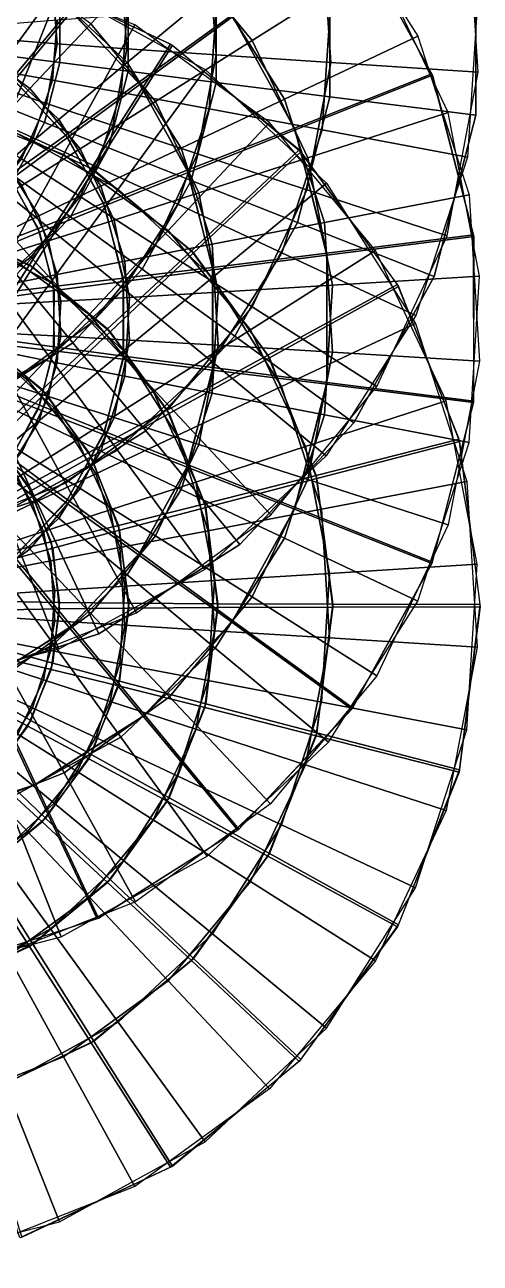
# Model space of a CAD drawing. Header units: metres. Extents: x -115920 to 115770, y -165555 to 165691.
# Drawn here: x 36460 to 115770, y -164577 to 51218 of the extents above; entities that cross this region are included whole.
import ezdxf

# ---------------------------------------------------------------- set-up
doc = ezdxf.new("R2010")
doc.units = ezdxf.units.M

msp = doc.modelspace()

# ---------------------------------------------------------------- linework, layer by layer
for points in [[(76083.7, 48477.6, 57769.8), (97771.2, 62197.9, 60160.1), (79231.6, 84558.6, 59383.4), (61637.5, 65875.8, 56993.2)], [(104904, 49223.7, 2733.36), (81698.6, 38264, 5123.62), (69616.1, 57379.5, 4346.98), (89366.7, 73765.7, 1956.71)], [(69616.1, 57379.5, 4346.98), (54286, 44636.8, 6737.24), (41479.8, 56734.8, 5960.6), (53159.2, 72889.6, 3570.33)], [(89743.8, 44618.5, -23127.9), (115421, 42944.2, -21650.7), (113550, 71870, -23683.9), (88262.6, 67106, -25161.2)], [(56267.2, 41140.1, -42772.2), (72526, 52895, -41995.6), (57093, 69269.7, -44385.8), (44268.4, 53840.7, -45162.5)], [(72717.9, 52630.8, -35955.7), (56514, 40800.3, -35179.1), (44591.9, 53573, -37569.4), (57344.6, 69061.5, -38346)], [(69764.7, 45951.2, -24605.2), (89743.8, 44618.5, -23127.9), (88262.6, 67106, -25161.2), (68579.8, 63428.1, -26638.5)], [(83401.9, 33196.8, -39605.3), (107369, 42647, -38828.7), (93390, 68008.8, -41218.9), (72526, 52895, -41995.6)], [(107463, 42410.9, -34342.1), (83522.1, 32893.1, -33565.5), (72717.9, 52630.8, -35955.7), (93539.3, 67803.3, -36732.4)], [(41479.8, 56734.8, 5960.6), (32434.2, 44182.6, 8350.86), (20427.4, 50860.5, 7574.22), (26067.2, 65268, 5183.95)], [(59227.4, 37835.5, 55379.5), (76083.7, 48477.6, 57769.8), (61637.5, 65875.8, 56993.2), (47957.3, 51376.1, 54602.9)], [(42513.7, 57377.5, -29230.1), (33025.4, 33412.7, -29230.1), (11244, 39005.2, -31743.4), (14474.4, 64576.7, -31743.4)], [(34254.8, 41830.4, -45939.1), (44268.4, 53840.7, -45162.5), (29488, 63158.2, -47552.8), (22775.8, 49035, -48329.4)], [(44591.9, 53573, -37569.4), (34670.8, 41486.3, -36792.7), (23264.3, 48805.2, -39183), (29867.9, 62979.5, -39959.6)], [(54215.6, 47026.7, -26082.5), (69764.7, 45951.2, -24605.2), (68579.8, 63428.1, -26638.5), (53251.8, 60603, -28115.7)], [(115005, 35471.4, 1584.07), (89556.4, 38686.4, 4097.35), (89556.4, 61313.6, 4097.35), (115005, 64528.6, 1584.07)], [(89556.4, 38686.4, 61902.7), (115005, 35471.4, 64415.9), (115005, 64528.6, 64415.9), (89556.4, 61313.6, 61902.7)], [(43219.4, 28615.8, -59389.4), (55636.5, 51202.4, -59389.4), (28720.5, 61859.1, -61902.7), (22310.6, 36894.1, -61902.7)], [(37322.4, 40138.7, 52212.6), (47957.3, 51376.1, 54602.9), (33674, 61688.5, 53826.2), (26167.8, 48159.3, 51436)], [(42109.1, 47913.4, -27559.7), (54215.6, 47026.7, -26082.5), (53251.8, 60603, -28115.7), (41305.1, 58451.1, -29593)], [(89556.4, 38686.4, 4097.35), (69794.1, 41183, 6610.62), (69794.1, 58817, 6610.62), (89556.4, 61313.6, 4097.35)], [(69794.1, 41183, 59389.4), (89556.4, 38686.4, 61902.7), (89556.4, 61313.6, 61902.7), (69794.1, 58817, 59389.4)], [(85749.3, 28033.3, 58546.4), (110168, 35929.1, 60936.7), (97771.2, 62197.9, 60160.1), (76083.7, 48477.6, 57769.8)], [(48042.2, 26195.5, 46780.5), (61859.3, 47858.1, 48813.8), (35579.5, 60167.5, 47336.5), (27583.8, 35749.3, 45303.2)], [(62206.3, 47637.9, 5368.08), (48488.4, 25912.3, 7401.36), (28086.4, 35586, 5924.1), (35970.4, 60040.5, 3890.82)], [(32676.5, 48667.6, -29037), (42109.1, 47913.4, -27559.7), (41305.1, 58451.1, -29593), (31981.3, 56835.8, -31070.3)], [(69794.1, 41183, 6610.62), (54463.6, 43119.6, 9123.9), (54463.6, 56880.4, 9123.9), (69794.1, 58817, 6610.62)], [(54463.6, 43119.6, 56876.1), (69794.1, 41183, 59389.4), (69794.1, 58817, 59389.4), (54463.6, 56880.4, 56876.1)], [(54286, 44636.8, 6737.24), (42402.9, 34728.4, 9127.51), (32434.2, 44182.6, 8350.86), (41479.8, 56734.8, 5960.6)], [(67881.8, 43431.3, -26716.8), (52731.7, 22579, -26716.8), (33025.4, 33412.7, -29230.1), (42513.7, 57377.5, -29230.1)], [(54463.6, 43119.6, 9123.9), (42591.5, 44619.4, 11637.2), (42591.5, 55380.6, 11637.2), (54463.6, 56880.4, 9123.9)], [(42591.5, 44619.4, 54362.8), (54463.6, 43119.6, 56876.1), (54463.6, 56880.4, 56876.1), (42591.5, 55380.6, 54362.8)], [(81698.6, 38264, 5123.62), (63681.2, 29734.1, 7513.89), (54286, 44636.8, 6737.24), (69616.1, 57379.5, 4346.98)], [(113550, 28130, -42316.1), (88262.6, 32894, -40838.8), (89743.8, 55381.5, -42872.1), (115421, 57055.8, -44349.3)], [(42591.5, 44619.4, 11637.2), (33423.8, 45777.6, 14150.4), (33423.8, 54222.4, 14150.4), (42591.5, 55380.6, 11637.2)], [(33423.8, 45777.6, 51849.6), (42591.5, 44619.4, 54362.8), (42591.5, 55380.6, 54362.8), (33423.8, 54222.4, 51849.6)], [(68579.8, 36571.9, -39361.5), (53251.8, 39397, -37884.3), (54215.6, 52973.3, -39917.5), (69764.7, 54048.8, -41394.8)], [(88262.6, 32894, -40838.8), (68579.8, 36571.9, -39361.5), (69764.7, 54048.8, -41394.8), (89743.8, 55381.5, -42872.1)], [(41305.1, 41548.9, -36407), (31981.3, 43164.2, -34929.7), (32676.5, 51332.4, -36963), (42109.1, 52086.6, -38440.3)], [(43581.4, 31997.4, -43548.9), (56267.2, 41140.1, -42772.2), (44268.4, 53840.7, -45162.5), (34254.8, 41830.4, -45939.1)], [(56514, 40800.3, -35179.1), (43898.7, 31560.6, -34402.5), (34670.8, 41486.3, -36792.7), (44591.9, 53573, -37569.4)], [(53251.8, 39397, -37884.3), (41305.1, 41548.9, -36407), (42109.1, 52086.6, -38440.3), (54215.6, 52973.3, -39917.5)], [(64730.6, 25854.5, -40382), (83401.9, 33196.8, -39605.3), (72526, 52895, -41995.6), (56267.2, 41140.1, -42772.2)], [(83522.1, 32893.1, -33565.5), (64885.2, 25464.1, -32788.8), (56514, 40800.3, -35179.1), (72717.9, 52630.8, -35955.7)], [(46131.9, 29595.9, 52989.3), (59227.4, 37835.5, 55379.5), (47957.3, 51376.1, 54602.9), (37322.4, 40138.7, 52212.6)], [(61412.5, 15397.7, -56876.1), (79056.6, 34186.7, -56876.1), (55636.5, 51202.4, -59389.4), (43219.4, 28615.8, -59389.4)], [(29057.4, 31450, 49822.4), (37322.4, 40138.7, 52212.6), (26167.8, 48159.3, 51436), (20323.2, 37688.2, 49045.7)], [(31318.6, 40583.2, -27003.7), (40267.3, 37506.8, -25526.4), (42109.1, 47913.4, -27559.7), (32676.5, 48667.6, -29037)], [(40267.3, 37506.8, -25526.4), (51772.9, 33637.2, -24049.2), (54215.6, 47026.7, -26082.5), (42109.1, 47913.4, -27559.7)], [(65481.9, 11854, 48257.8), (84252.2, 29400, 50291.1), (61859.3, 47858.1, 48813.8), (48042.2, 26195.5, 46780.5)], [(84533.5, 29100.4, 6845.35), (65843.6, 11468.8, 8878.63), (48488.4, 25912.3, 7401.36), (62206.3, 47637.9, 5368.08)], [(66775.9, 21917.6, 56156.2), (85749.3, 28033.3, 58546.4), (76083.7, 48477.6, 57769.8), (59227.4, 37835.5, 55379.5)], [(113850, 21588.7, 3510), (88647.8, 16744.2, 5900.27), (81698.6, 38264, 5123.62), (104904, 49223.7, 2733.36)], [(39915.3, 34196.4, 11637.2), (31323.7, 37598.1, 14150.4), (33423.8, 45777.6, 14150.4), (42591.5, 44619.4, 11637.2)], [(31323.7, 37598.1, 51849.6), (39915.3, 34196.4, 54362.8), (42591.5, 44619.4, 54362.8), (33423.8, 45777.6, 51849.6)], [(51772.9, 33637.2, -24049.2), (66566, 28728.6, -22571.9), (69764.7, 45951.2, -24605.2), (54215.6, 47026.7, -26082.5)], [(66566, 28728.6, -22571.9), (85586, 22469.2, -21094.7), (89743.8, 44618.5, -23127.9), (69764.7, 45951.2, -24605.2)], [(42402.9, 34728.4, 9127.51), (33212.5, 27025.3, 11517.8), (25448.1, 34435.9, 10741.1), (32434.2, 44182.6, 8350.86)], [(37905.7, 31542.3, -34373.7), (29276.5, 35425.5, -32896.4), (31981.3, 43164.2, -34929.7), (41305.1, 41548.9, -36407)], [(51041.5, 29791.3, 9123.9), (39915.3, 34196.4, 11637.2), (42591.5, 44619.4, 11637.2), (54463.6, 43119.6, 9123.9)], [(39915.3, 34196.4, 54362.8), (51041.5, 29791.3, 56876.1), (54463.6, 43119.6, 56876.1), (42591.5, 44619.4, 54362.8)], [(63681.2, 29734.1, 7513.89), (49707.4, 23092.2, 9904.15), (42402.9, 34728.4, 9127.51), (54286, 44636.8, 6737.24)], [(88984.6, 23614.4, -24203.5), (69124.8, 7184.97, -24203.5), (52731.7, 22579, -26716.8), (67881.8, 43431.3, -26716.8)], [(85586, 22469.2, -21094.7), (110041, 14461.7, -19617.4), (115421, 42944.2, -21650.7), (89743.8, 44618.5, -23127.9)], [(33662.9, 24886.5, -44325.5), (43581.4, 31997.4, -43548.9), (34254.8, 41830.4, -45939.1), (26416.3, 32476.3, -46715.8)], [(43898.7, 31560.6, -34402.5), (34070.9, 24325, -33625.8), (26951.1, 32033.9, -36016.1), (34670.8, 41486.3, -36792.7)], [(48941.9, 26487, -35851), (37905.7, 31542.3, -34373.7), (41305.1, 41548.9, -36407), (53251.8, 39397, -37884.3)], [(50169.6, 20153.9, -41158.6), (64730.6, 25854.5, -40382), (56267.2, 41140.1, -42772.2), (43581.4, 31997.4, -43548.9)], [(65408.7, 24102.9, 6610.62), (51041.5, 29791.3, 9123.9), (54463.6, 43119.6, 9123.9), (69794.1, 41183, 6610.62)], [(51041.5, 29791.3, 56876.1), (65408.7, 24102.9, 59389.4), (69794.1, 41183, 59389.4), (54463.6, 43119.6, 56876.1)], [(83929.3, 16770.1, 4097.35), (65408.7, 24102.9, 6610.62), (69794.1, 41183, 6610.62), (89556.4, 38686.4, 4097.35)], [(65408.7, 24102.9, 59389.4), (83929.3, 16770.1, 61902.7), (89556.4, 38686.4, 61902.7), (69794.1, 41183, 59389.4)], [(89037.4, 11412.6, -37215.1), (114602, 14605.6, -36438.4), (107369, 42647, -38828.7), (83401.9, 33196.8, -39605.3)], [(114634, 14353.6, -31951.9), (89078.3, 11088.6, -31175.2), (83522.1, 32893.1, -33565.5), (107463, 42410.9, -34342.1)], [(27992.8, 33090.4, -24970.4), (35895.3, 27885.3, -23493.2), (40267.3, 37506.8, -25526.4), (31318.6, 40583.2, -27003.7)], [(35965.8, 23235.6, 50599), (46131.9, 29595.9, 52989.3), (37322.4, 40138.7, 52212.6), (29057.4, 31450, 49822.4)], [(64885.2, 25464.1, -32788.8), (50368.4, 19651.9, -32012.2), (43898.7, 31560.6, -34402.5), (56514, 40800.3, -35179.1)], [(63085.8, 19938.6, -37328.2), (48941.9, 26487, -35851), (53251.8, 39397, -37884.3), (68579.8, 36571.9, -39361.5)], [(33546.7, 11021.1, -59389.4), (43219.4, 28615.8, -59389.4), (22310.6, 36894.1, -61902.7), (17317.4, 17446.8, -61902.7)], [(34731.1, 24766.4, 11637.2), (27255.4, 30197.8, 14150.4), (31323.7, 37598.1, 14150.4), (39915.3, 34196.4, 11637.2)], [(27255.4, 30197.8, 51849.6), (34731.1, 24766.4, 54362.8), (39915.3, 34196.4, 54362.8), (31323.7, 37598.1, 51849.6)], [(35895.3, 27885.3, -23493.2), (46077.1, 21275.9, -22015.9), (51772.9, 33637.2, -24049.2), (40267.3, 37506.8, -25526.4)], [(52042.8, 17193.6, 53765.9), (66775.9, 21917.6, 56156.2), (59227.4, 37835.5, 55379.5), (46131.9, 29595.9, 52989.3)], [(88647.8, 16744.2, 5900.27), (69075.1, 12963, 8290.53), (63681.2, 29734.1, 7513.89), (81698.6, 38264, 5123.62)], [(107779, 7327.17, 1584.07), (83929.3, 16770.1, 4097.35), (89556.4, 38686.4, 4097.35), (115005, 35471.4, 1584.07)], [(83929.3, 16770.1, 61902.7), (107779, 7327.17, 64415.9), (115005, 35471.4, 64415.9), (89556.4, 38686.4, 61902.7)], [(37275.7, 9371.11, 44747.2), (48042.2, 26195.5, 46780.5), (27583.8, 35749.3, 45303.2), (21339.6, 16775.9, 43270)], [(48488.4, 25912.3, 7401.36), (37849.4, 9007.06, 9434.65), (21985.8, 16566, 7957.38), (28086.4, 35586, 5924.1)], [(32124.6, 22695.4, -32340.4), (24732.2, 28602.6, -30863.2), (29276.5, 35425.5, -32896.4), (37905.7, 31542.3, -34373.7)], [(49707.4, 23092.2, 9904.15), (38889.9, 17916.6, 12294.4), (33212.5, 27025.3, 11517.8), (42402.9, 34728.4, 9127.51)], [(81235.6, 11481.4, -38805.5), (63085.8, 19938.6, -37328.2), (68579.8, 36571.9, -39361.5), (88262.6, 32894, -40838.8)], [(90026.9, 5827.63, 59323.1), (115642, 7402.81, 61713.4), (110168, 35929.1, 60936.7), (85749.3, 28033.3, 58546.4)], [(52731.7, 22579, -26716.8), (40930.1, 6335.45, -26716.8), (25634.2, 14744.5, -29230.1), (33025.4, 33412.7, -29230.1)], [(44412.2, 17732.7, 9123.9), (34731.1, 24766.4, 11637.2), (39915.3, 34196.4, 11637.2), (51041.5, 29791.3, 9123.9)], [(34731.1, 24766.4, 54362.8), (44412.2, 17732.7, 56876.1), (51041.5, 29791.3, 56876.1), (39915.3, 34196.4, 54362.8)], [(46077.1, 21275.9, -22015.9), (59184.7, 12842.6, -20538.6), (66566, 28728.6, -22571.9), (51772.9, 33637.2, -24049.2)], [(75746.9, -1929.58, -54362.8), (97509.2, 11881.2, -54362.8), (79056.6, 34186.7, -56876.1), (61412.5, 15397.7, -56876.1)], [(69126.7, 8944.35, -37991.7), (89037.4, 11412.6, -37215.1), (83401.9, 33196.8, -39605.3), (64730.6, 25854.5, -40382)], [(89078.3, 11088.6, -31175.2), (69179.4, 8527.77, -30398.6), (64885.2, 25464.1, -32788.8), (83522.1, 32893.1, -33565.5)], [(104544, 578.353, -40282.8), (81235.6, 11481.4, -38805.5), (88262.6, 32894, -40838.8), (113550, 28130, -42316.1)], [(41556.9, 15054.3, -33817.7), (32124.6, 22695.4, -32340.4), (37905.7, 31542.3, -34373.7), (48941.9, 26487, -35851)], [(38794.4, 15733.1, -41935.2), (50169.6, 20153.9, -41158.6), (43581.4, 31997.4, -43548.9), (33662.9, 24886.5, -44325.5)], [(50368.4, 19651.9, -32012.2), (39049.9, 15087.7, -31235.5), (34070.9, 24325, -33625.8), (43898.7, 31560.6, -34402.5)], [(47668.1, 761.329, -56876.1), (61412.5, 15397.7, -56876.1), (43219.4, 28615.8, -59389.4), (33546.7, 11021.1, -59389.4)], [(40614.3, 13561.3, 51375.6), (52042.8, 17193.6, 53765.9), (46131.9, 29595.9, 52989.3), (35965.8, 23235.6, 50599)], [(56913.4, 8650, 6610.62), (44412.2, 17732.7, 9123.9), (51041.5, 29791.3, 9123.9), (65408.7, 24102.9, 6610.62)], [(44412.2, 17732.7, 56876.1), (56913.4, 8650, 59389.4), (65408.7, 24102.9, 59389.4), (51041.5, 29791.3, 56876.1)], [(69075.1, 12963, 8290.53), (53888.5, 10005, 10680.8), (49707.4, 23092.2, 9904.15), (63681.2, 29734.1, 7513.89)], [(59184.7, 12842.6, -20538.6), (76050.5, 2049.8, -19061.4), (85586, 22469.2, -21094.7), (66566, 28728.6, -22571.9)], [(78807.1, -6373.9, 49735), (101351, 5952.81, 51768.3), (84252.2, 29400, 50291.1), (65481.9, 11854, 48257.8)], [(101549, 5592.66, 8322.61), (79061.7, -6836.96, 10355.9), (65843.6, 11468.8, 8878.63), (84533.5, 29100.4, 6845.35)], [(38889.9, 17916.6, 12294.4), (30542, 13878.8, 14684.7), (26130.9, 21038.2, 13908), (33212.5, 27025.3, 11517.8)], [(29267.9, 19653.2, -21459.9), (37486.1, 10719.4, -19982.6), (46077.1, 21275.9, -22015.9), (35895.3, 27885.3, -23493.2)], [(50869.6, -1764.24, 46224.5), (65481.9, 11854, 48257.8), (48042.2, 26195.5, 46780.5), (37275.7, 9371.11, 44747.2)], [(65843.6, 11468.8, 8878.63), (51334.7, -2259.5, 10911.9), (37849.4, 9007.06, 9434.65), (48488.4, 25912.3, 7401.36)], [(53627.9, 5194.26, -35295), (41556.9, 15054.3, -33817.7), (48941.9, 26487, -35851), (63085.8, 19938.6, -37328.2)], [(70128.7, 4622.49, 56932.8), (90026.9, 5827.63, 59323.1), (85749.3, 28033.3, 58546.4), (66775.9, 21917.6, 56156.2)], [(29882.5, 12311.3, -42711.9), (38794.4, 15733.1, -41935.2), (33662.9, 24886.5, -44325.5), (25882, 19356, -45102.2)], [(39049.9, 15087.7, -31235.5), (30211, 11481.5, -30458.9), (26406.6, 18633.9, -32849.2), (34070.9, 24325, -33625.8)], [(34992.3, 7701.54, 9123.9), (27364.6, 16921.9, 11637.2), (34731.1, 24766.4, 11637.2), (44412.2, 17732.7, 9123.9)], [(27364.6, 16921.9, 54362.8), (34992.3, 7701.54, 56876.1), (44412.2, 17732.7, 56876.1), (34731.1, 24766.4, 54362.8)], [(53605.5, 7044.04, -38768.3), (69126.7, 8944.35, -37991.7), (64730.6, 25854.5, -40382), (50169.6, 20153.9, -41158.6)], [(69179.4, 8527.77, -30398.6), (53673.2, 6508.42, -29621.9), (50368.4, 19651.9, -32012.2), (64885.2, 25464.1, -32788.8)], [(73028.5, -3058.33, 4097.35), (56913.4, 8650, 6610.62), (65408.7, 24102.9, 6610.62), (83929.3, 16770.1, 4097.35)], [(56913.4, 8650, 59389.4), (73028.5, -3058.33, 61902.7), (83929.3, 16770.1, 61902.7), (65408.7, 24102.9, 59389.4)], [(31560.6, 5817.44, -31784.4), (24325, 15564.1, -30307.1), (32124.6, 22695.4, -32340.4), (41556.9, 15054.3, -33817.7)], [(31764.8, 10790.2, 48985.4), (40614.3, 13561.3, 51375.6), (35965.8, 23235.6, 50599), (28083.5, 18350.8, 48208.7)], [(53888.5, 10005, 10680.8), (42123.8, 7682.23, 13071.1), (38889.9, 17916.6, 12294.4), (49707.4, 23092.2, 9904.15)], [(69124.8, 7184.97, -24203.5), (53654.3, -5613.33, -24203.5), (40930.1, 6335.45, -26716.8), (52731.7, 22579, -26716.8)], [(54683.7, 3710.88, 54542.6), (70128.7, 4622.49, 56932.8), (66775.9, 21917.6, 56156.2), (52042.8, 17193.6, 53765.9)], [(104496, -827.859, -21690.3), (81174.4, -11802.2, -21690.3), (69124.8, 7184.97, -24203.5), (88984.6, 23614.4, -24203.5)], [(76050.5, 2049.8, -19061.4), (97745.4, -11787.7, -17584.1), (110041, 14461.7, -19617.4), (85586, 22469.2, -21094.7)], [(115642, -7402.81, 4286.64), (90026.9, -5827.63, 6676.91), (88647.8, 16744.2, 5900.27), (113850, 21588.7, 3510)], [(20801.4, 13328, -19426.6), (26539.7, 2631.06, -17949.3), (37486.1, 10719.4, -19982.6), (29267.9, 19653.2, -21459.9)], [(37486.1, 10719.4, -19982.6), (48084.6, -708.702, -18505.4), (59184.7, 12842.6, -20538.6), (46077.1, 21275.9, -22015.9)], [(41488.2, 5591.01, -39545), (53605.5, 7044.04, -38768.3), (50169.6, 20153.9, -41158.6), (38794.4, 15733.1, -41935.2)], [(53673.2, 6508.42, -29621.9), (41575.2, 4902.35, -28845.3), (39049.9, 15087.7, -31235.5), (50368.4, 19651.9, -32012.2)], [(69104.2, -7510.91, -36772.2), (53627.9, 5194.26, -35295), (63085.8, 19938.6, -37328.2), (81235.6, 11481.4, -38805.5)], [(42123.8, 7682.23, 13071.1), (33033.9, 5847.28, 15461.3), (30542, 13878.8, 14684.7), (38889.9, 17916.6, 12294.4)], [(44842, -4204.7, 6610.62), (34992.3, 7701.54, 9123.9), (44412.2, 17732.7, 9123.9), (56913.4, 8650, 6610.62)], [(34992.3, 7701.54, 56876.1), (44842, -4204.7, 59389.4), (56913.4, 8650, 59389.4), (44412.2, 17732.7, 56876.1)], [(28876.2, -3683.27, 42713.9), (37275.7, 9371.11, 44747.2), (21339.6, 16775.9, 43270), (16450.5, 2042.82, 41236.7)], [(37849.4, 9007.06, 9434.65), (29613.7, -4151.33, 11467.9), (17281.3, 1772.88, 9990.66), (21985.8, 16566, 7957.38)], [(32005.4, 4493, -40321.6), (41488.2, 5591.01, -39545), (38794.4, 15733.1, -41935.2), (29882.5, 12311.3, -42711.9)], [(42710.9, 3034.9, 52152.3), (54683.7, 3710.88, 54542.6), (52042.8, 17193.6, 53765.9), (40614.3, 13561.3, 51375.6)], [(58794.3, -12688, -54362.8), (75746.9, -1929.58, -54362.8), (61412.5, 15397.7, -56876.1), (47668.1, 761.329, -56876.1)], [(90026.9, -5827.63, 6676.91), (70128.7, -4622.49, 9067.18), (69075.1, 12963, 8290.53), (88647.8, 16744.2, 5900.27)], [(93780.9, -18135.8, 1584.07), (73028.5, -3058.33, 4097.35), (83929.3, 16770.1, 4097.35), (107779, 7327.17, 1584.07)], [(73028.5, -3058.33, 61902.7), (93780.9, -18135.8, 64415.9), (107779, 7327.17, 64415.9), (83929.3, 16770.1, 61902.7)], [(40930.1, 6335.45, -26716.8), (31727.5, -6330.89, -26716.8), (19870.6, 187.463, -29230.1), (25634.2, 14744.5, -29230.1)], [(41575.2, 4902.35, -28845.3), (32117.2, 3607.57, -28068.6), (30211, 11481.5, -30458.9), (39049.9, 15087.7, -31235.5)], [(40800.3, -6734.8, -33261.7), (31560.6, 5817.44, -31784.4), (41556.9, 15054.3, -33817.7), (53627.9, 5194.26, -35295)], [(33450.3, 2551.63, 49762), (42710.9, 3034.9, 52152.3), (40614.3, 13561.3, 51375.6), (31764.8, 10790.2, 48985.4)], [(70128.7, -4622.49, 9067.18), (54683.7, -3710.88, 11457.4), (53888.5, 10005, 10680.8), (69075.1, 12963, 8290.53)], [(89078.3, -11088.6, -34824.8), (114634, -14353.6, -34048.1), (114602, 14605.6, -36438.4), (89037.4, 11412.6, -37215.1)], [(114602, -14605.6, -29561.6), (89037.4, -11412.6, -28784.9), (89078.3, 11088.6, -31175.2), (114634, 14353.6, -31951.9)], [(36950.5, -10651.7, -56876.1), (47668.1, 761.329, -56876.1), (33546.7, 11021.1, -59389.4), (26004.1, -2698.73, -59389.4)], [(48084.6, -708.702, -18505.4), (61736.5, -15356.7, -17028.1), (76050.5, 2049.8, -19061.4), (59184.7, 12842.6, -20538.6)], [(61267.2, -15930.4, 47701.8), (78807.1, -6373.9, 49735), (65481.9, 11854, 48257.8), (50869.6, -1764.24, 46224.5)], [(79061.7, -6836.96, 10355.9), (61594.5, -16525.8, 12389.2), (51334.7, -2259.5, 10911.9), (65843.6, 11468.8, 8878.63)], [(88968.6, -23867.9, -38249.5), (69104.2, -7510.91, -36772.2), (81235.6, 11481.4, -38805.5), (104544, 578.353, -40282.8)], [(69179.4, -8527.77, -35601.4), (89078.3, -11088.6, -34824.8), (89037.4, 11412.6, -37215.1), (69126.7, 8944.35, -37991.7)], [(89037.4, -11412.6, -28784.9), (69126.7, -8944.35, -28008.3), (69179.4, 8527.77, -30398.6), (89078.3, 11088.6, -31175.2)], [(85321.8, -22277.3, -51849.6), (109835, -14312.4, -51849.6), (97509.2, 11881.2, -54362.8), (75746.9, -1929.58, -54362.8)], [(26539.7, 2631.06, -17949.3), (33963.2, -11073.8, -16472.1), (48084.6, -708.702, -18505.4), (37486.1, 10719.4, -19982.6)], [(39487.5, -12319.6, 44191.2), (50869.6, -1764.24, 46224.5), (37275.7, 9371.11, 44747.2), (28876.2, -3683.27, 42713.9)], [(51334.7, -2259.5, 10911.9), (40085.5, -12956.4, 12945.2), (29613.7, -4151.33, 11467.9), (37849.4, 9007.06, 9434.65)], [(54683.7, -3710.88, 11457.4), (42710.9, -3034.9, 13847.7), (42123.8, 7682.23, 13071.1), (53888.5, 10005, 10680.8)], [(57539.1, -19552.9, 4097.35), (44842, -4204.7, 6610.62), (56913.4, 8650, 6610.62), (73028.5, -3058.33, 4097.35)], [(44842, -4204.7, 59389.4), (57539.1, -19552.9, 61902.7), (73028.5, -3058.33, 61902.7), (56913.4, 8650, 59389.4)], [(53673.2, -6508.42, -36378.1), (69179.4, -8527.77, -35601.4), (69126.7, 8944.35, -37991.7), (53605.5, 7044.04, -38768.3)], [(29953.1, -13653.5, 6610.62), (23373.8, 328.183, 9123.9), (34992.3, 7701.54, 9123.9), (44842, -4204.7, 6610.62)], [(23373.8, 328.183, 56876.1), (29953.1, -13653.5, 59389.4), (44842, -4204.7, 59389.4), (34992.3, 7701.54, 56876.1)], [(42710.9, -3034.9, 13847.7), (33450.3, -2551.63, 16238), (33033.9, 5847.28, 15461.3), (42123.8, 7682.23, 13071.1)], [(41575.2, -4902.35, -37154.7), (53673.2, -6508.42, -36378.1), (53605.5, 7044.04, -38768.3), (41488.2, 5591.01, -39545)], [(53605.5, -7044.04, -27231.7), (41488.2, -5591.01, -26455), (41575.2, 4902.35, -28845.3), (53673.2, 6508.42, -29621.9)], [(69126.7, -8944.35, -28008.3), (53605.5, -7044.04, -27231.7), (53673.2, 6508.42, -29621.9), (69179.4, 8527.77, -30398.6)], [(81174.4, -11802.2, -21690.3), (63007.1, -20351.1, -21690.3), (53654.3, -5613.33, -24203.5), (69124.8, 7184.97, -24203.5)], [(88647.8, -16744.2, 60099.7), (113850, -21588.7, 62490), (115642, 7402.81, 61713.4), (90026.9, 5827.63, 59323.1)], [(25409.2, -15099, -31228.4), (19581.3, -643.294, -29751.1), (31560.6, 5817.44, -31784.4), (40800.3, -6734.8, -33261.7)], [(53654.3, -5613.33, -24203.5), (41590.8, -15593.1, -24203.5), (31727.5, -6330.89, -26716.8), (40930.1, 6335.45, -26716.8)], [(32117.2, -3607.57, -37931.4), (41575.2, -4902.35, -37154.7), (41488.2, 5591.01, -39545), (32005.4, 4493, -40321.6)], [(41488.2, -5591.01, -26455), (32005.4, -4493, -25678.4), (32117.2, 3607.57, -28068.6), (41575.2, 4902.35, -28845.3)], [(52630.8, -22889.6, -34738.9), (40800.3, -6734.8, -33261.7), (53627.9, 5194.26, -35295), (69104.2, -7510.91, -36772.2)], [(53888.5, -10005, 55319.2), (69075.1, -12963, 57709.5), (70128.7, 4622.49, 56932.8), (54683.7, 3710.88, 54542.6)], [(69075.1, -12963, 57709.5), (88647.8, -16744.2, 60099.7), (90026.9, 5827.63, 59323.1), (70128.7, 4622.49, 56932.8)], [(87180.6, -27343, 51212.3), (112082, -21010.1, 53245.6), (101351, 5952.81, 51768.3), (78807.1, -6373.9, 49735)], [(112184, -21408.2, 9799.88), (87312.1, -27854.9, 11833.2), (79061.7, -6836.96, 10355.9), (101549, 5592.66, 8322.61)], [(33033.9, -5847.28, 50538.7), (42123.8, -7682.23, 52928.9), (42710.9, 3034.9, 52152.3), (33450.3, 2551.63, 49762)], [(42123.8, -7682.23, 52928.9), (53888.5, -10005, 55319.2), (54683.7, 3710.88, 54542.6), (42710.9, 3034.9, 52152.3)], [(45575.1, -21077.1, -54362.8), (58794.3, -12688, -54362.8), (47668.1, 761.329, -56876.1), (36950.5, -10651.7, -56876.1)], [(61736.5, -15356.7, -17028.1), (79308.6, -34154.9, -15550.8), (97745.4, -11787.7, -17584.1), (76050.5, 2049.8, -19061.4)], [(33963.2, -11073.8, -16472.1), (43543.4, -28656.7, -14994.8), (61736.5, -15356.7, -17028.1), (48084.6, -708.702, -18505.4)], [(47617.7, -23323.6, 45668.5), (61267.2, -15930.4, 47701.8), (50869.6, -1764.24, 46224.5), (39487.5, -12319.6, 44191.2)], [(66226.3, -28481.8, -51849.6), (85321.8, -22277.3, -51849.6), (75746.9, -1929.58, -54362.8), (58794.3, -12688, -54362.8)], [(113442, -28359.8, -19177), (88123.5, -33189.5, -19177), (81174.4, -11802.2, -21690.3), (104496, -827.859, -21690.3)], [(28579.2, -19566.2, -56876.1), (36950.5, -10651.7, -56876.1), (26004.1, -2698.73, -59389.4), (20112.8, -13415, -59389.4)], [(30612.8, -20482.3, 42157.9), (39487.5, -12319.6, 44191.2), (28876.2, -3683.27, 42713.9), (22310.3, -13796.6, 40680.7)], [(40085.5, -12956.4, 12945.2), (31381.6, -21301.1, 14978.5), (23258.6, -14398.4, 13501.2), (29613.7, -4151.33, 11467.9)], [(38434.3, -31677.1, 4097.35), (29953.1, -13653.5, 6610.62), (44842, -4204.7, 6610.62), (57539.1, -19552.9, 4097.35)], [(29953.1, -13653.5, 59389.4), (38434.3, -31677.1, 61902.7), (57539.1, -19552.9, 61902.7), (44842, -4204.7, 59389.4)], [(30211, -11481.5, -35541.1), (39049.9, -15087.7, -34764.5), (41575.2, -4902.35, -37154.7), (32117.2, -3607.57, -37931.4)], [(40614.3, -13561.3, 14624.4), (31764.8, -10790.2, 17014.6), (33450.3, -2551.63, 16238), (42710.9, -3034.9, 13847.7)], [(61594.5, -16525.8, 12389.2), (48038.5, -24089, 14422.5), (40085.5, -12956.4, 12945.2), (51334.7, -2259.5, 10911.9)], [(52042.8, -17193.6, 12234.1), (40614.3, -13561.3, 14624.4), (42710.9, -3034.9, 13847.7), (54683.7, -3710.88, 11457.4)], [(66775.9, -21917.6, 9843.82), (52042.8, -17193.6, 12234.1), (54683.7, -3710.88, 11457.4), (70128.7, -4622.49, 9067.18)], [(73889.9, -39317.5, 1584.07), (57539.1, -19552.9, 4097.35), (73028.5, -3058.33, 4097.35), (93780.9, -18135.8, 1584.07)], [(57539.1, -19552.9, 61902.7), (73889.9, -39317.5, 64415.9), (93780.9, -18135.8, 64415.9), (73028.5, -3058.33, 61902.7)], [(41590.8, -15593.1, -24203.5), (32168.2, -23388.2, -24203.5), (24539.5, -16224.3, -26716.8), (31727.5, -6330.89, -26716.8)], [(38794.4, -15733.1, -24064.8), (29882.5, -12311.3, -23288.1), (32005.4, -4493, -25678.4), (41488.2, -5591.01, -26455)], [(30542, -13878.8, 51315.3), (38889.9, -17916.6, 53705.6), (42123.8, -7682.23, 52928.9), (33033.9, -5847.28, 50538.7)], [(50169.6, -20153.9, -24841.4), (38794.4, -15733.1, -24064.8), (41488.2, -5591.01, -26455), (53605.5, -7044.04, -27231.7)], [(39049.9, -15087.7, -34764.5), (50368.4, -19651.9, -33987.8), (53673.2, -6508.42, -36378.1), (41575.2, -4902.35, -37154.7)], [(63007.1, -20351.1, -21690.3), (48840.7, -27017.3, -21690.3), (41590.8, -15593.1, -24203.5), (53654.3, -5613.33, -24203.5)], [(67815.1, -32237.3, 49179), (87180.6, -27343, 51212.3), (78807.1, -6373.9, 49735), (61267.2, -15930.4, 47701.8)], [(85749.3, -28033.3, 7453.56), (66775.9, -21917.6, 9843.82), (70128.7, -4622.49, 9067.18), (90026.9, -5827.63, 6676.91)], [(110168, -35929.1, 5063.29), (85749.3, -28033.3, 7453.56), (90026.9, -5827.63, 6676.91), (115642, -7402.81, 4286.64)], [(32850.4, -33688.4, -32705.7), (25409.2, -15099, -31228.4), (40800.3, -6734.8, -33261.7), (52630.8, -22889.6, -34738.9)], [(38889.9, -17916.6, 53705.6), (49707.4, -23092.2, 56095.8), (53888.5, -10005, 55319.2), (42123.8, -7682.23, 52928.9)], [(64730.6, -25854.5, -25618), (50169.6, -20153.9, -24841.4), (53605.5, -7044.04, -27231.7), (69126.7, -8944.35, -28008.3)], [(50368.4, -19651.9, -33987.8), (64885.2, -25464.1, -33211.2), (69179.4, -8527.77, -35601.4), (53673.2, -6508.42, -36378.1)], [(67803.3, -43672.8, -36216.2), (52630.8, -22889.6, -34738.9), (69104.2, -7510.91, -36772.2), (88968.6, -23867.9, -38249.5)], [(87312.1, -27854.9, 11833.2), (67984.1, -32895.4, 13866.4), (61594.5, -16525.8, 12389.2), (79061.7, -6836.96, 10355.9)], [(64885.2, -25464.1, -33211.2), (83522.1, -32893.1, -32434.5), (89078.3, -11088.6, -34824.8), (69179.4, -8527.77, -35601.4)], [(35249.9, -27629.7, -54362.8), (45575.1, -21077.1, -54362.8), (36950.5, -10651.7, -56876.1), (28579.2, -19566.2, -56876.1)], [(49707.4, -23092.2, 56095.8), (63681.2, -29734.1, 58486.1), (69075.1, -12963, 57709.5), (53888.5, -10005, 55319.2)], [(83401.9, -33196.8, -26394.7), (64730.6, -25854.5, -25618), (69126.7, -8944.35, -28008.3), (89037.4, -11412.6, -28784.9)], [(17707.8, -17601.3, -14438.8), (22614.3, -37014.3, -12961.5), (43543.4, -28656.7, -14994.8), (33963.2, -11073.8, -16472.1)], [(33662.9, -24886.5, -21674.5), (25882, -19356, -20897.8), (29882.5, -12311.3, -23288.1), (38794.4, -15733.1, -24064.8)], [(26406.6, -18633.9, -33150.8), (34070.9, -24325, -32374.2), (39049.9, -15087.7, -34764.5), (30211, -11481.5, -35541.1)], [(35965.8, -23235.6, 15401), (28083.5, -18350.8, 17791.3), (31764.8, -10790.2, 17014.6), (40614.3, -13561.3, 14624.4)], [(36991.8, -29022.8, 43635.2), (47617.7, -23323.6, 45668.5), (39487.5, -12319.6, 44191.2), (30612.8, -20482.3, 42157.9)], [(51336.1, -33319.9, -51849.6), (66226.3, -28481.8, -51849.6), (58794.3, -12688, -54362.8), (45575.1, -21077.1, -54362.8)], [(88123.5, -33189.5, -19177), (68401, -36951.8, -19177), (63007.1, -20351.1, -21690.3), (81174.4, -11802.2, -21690.3)], [(107369, -42647, -27171.3), (83401.9, -33196.8, -26394.7), (89037.4, -11412.6, -28784.9), (114602, -14605.6, -29561.6)], [(83522.1, -32893.1, -32434.5), (107463, -42410.9, -31657.9), (114634, -14353.6, -34048.1), (89078.3, -11088.6, -34824.8)], [(16914.6, -38669.3, 4097.35), (13182.1, -19102.7, 6610.62), (29953.1, -13653.5, 6610.62), (38434.3, -31677.1, 4097.35)], [(13182.1, -19102.7, 59389.4), (16914.6, -38669.3, 61902.7), (38434.3, -31677.1, 61902.7), (29953.1, -13653.5, 59389.4)], [(26130.9, -21038.2, 52092), (33212.5, -27025.3, 54482.2), (38889.9, -17916.6, 53705.6), (30542, -13878.8, 51315.3)], [(48038.5, -24089, 14422.5), (37532.8, -30007, 16455.7), (31381.6, -21301.1, 14978.5), (40085.5, -12956.4, 12945.2)], [(34070.9, -24325, -32374.2), (43898.7, -31560.6, -31597.5), (50368.4, -19651.9, -33987.8), (39049.9, -15087.7, -34764.5)], [(46131.9, -29595.9, 13010.7), (35965.8, -23235.6, 15401), (40614.3, -13561.3, 14624.4), (52042.8, -17193.6, 12234.1)], [(63681.2, -29734.1, 58486.1), (81698.6, -38264, 60876.4), (88647.8, -16744.2, 60099.7), (69075.1, -12963, 57709.5)], [(89535.6, -44366.9, -49336.3), (115260, -42748.5, -49336.3), (109835, -14312.4, -51849.6), (85321.8, -22277.3, -51849.6)], [(48840.7, -27017.3, -21690.3), (37775.7, -32224.1, -21690.3), (32168.2, -23388.2, -24203.5), (41590.8, -15593.1, -24203.5)], [(43581.4, -31997.4, -22451.1), (33662.9, -24886.5, -21674.5), (38794.4, -15733.1, -24064.8), (50169.6, -20153.9, -24841.4)], [(43543.4, -28656.7, -14994.8), (55888.5, -51234.2, -13517.5), (79308.6, -34154.9, -15550.8), (61736.5, -15356.7, -17028.1)], [(59227.4, -37835.5, 10620.5), (46131.9, -29595.9, 13010.7), (52042.8, -17193.6, 12234.1), (66775.9, -21917.6, 9843.82)], [(52755.8, -36003.7, 47145.7), (67815.1, -32237.3, 49179), (61267.2, -15930.4, 47701.8), (47617.7, -23323.6, 45668.5)], [(67984.1, -32895.4, 13866.4), (52973.1, -36849.8, 15899.7), (48038.5, -24089, 14422.5), (61594.5, -16525.8, 12389.2)], [(81698.6, -38264, 60876.4), (104904, -49223.7, 63266.6), (113850, -21588.7, 62490), (88647.8, -16744.2, 60099.7)], [(33212.5, -27025.3, 54482.2), (42402.9, -34728.4, 56872.5), (49707.4, -23092.2, 56095.8), (38889.9, -17916.6, 53705.6)], [(28714.8, -33390, 41601.9), (36991.8, -29022.8, 43635.2), (30612.8, -20482.3, 42157.9), (23681.9, -26770.7, 40124.7)], [(37532.8, -30007, 16455.7), (29410.5, -34655.4, 18489), (24670.4, -27823.4, 17011.8), (31381.6, -21301.1, 14978.5)], [(39705.7, -37098.8, -51849.6), (51336.1, -33319.9, -51849.6), (45575.1, -21077.1, -54362.8), (35249.9, -27629.7, -54362.8)], [(49356.1, -54887.1, 1584.07), (38434.3, -31677.1, 4097.35), (57539.1, -19552.9, 4097.35), (73889.9, -39317.5, 1584.07)], [(38434.3, -31677.1, 61902.7), (49356.1, -54887.1, 64415.9), (73889.9, -39317.5, 64415.9), (57539.1, -19552.9, 61902.7)], [(56267.2, -41140.1, -23227.8), (43581.4, -31997.4, -22451.1), (50169.6, -20153.9, -24841.4), (64730.6, -25854.5, -25618)], [(43898.7, -31560.6, -31597.5), (56514, -40800.3, -30820.9), (64885.2, -25464.1, -33211.2), (50368.4, -19651.9, -33987.8)], [(68401, -36951.8, -19177), (53021.9, -39885.5, -19177), (48840.7, -27017.3, -21690.3), (63007.1, -20351.1, -21690.3)], [(90076.3, -49735.8, 52689.6), (115770, -49794.5, 54722.9), (112082, -21010.1, 53245.6), (87180.6, -27343, 51212.3)], [(115770, -50205.5, 11277.1), (90076.3, -50264.2, 13310.4), (87312.1, -27854.9, 11833.2), (112184, -21408.2, 9799.88)], [(37775.7, -32224.1, -21690.3), (29109.3, -36302.2, -21690.3), (24788.3, -29493.3, -24203.5), (32168.2, -23388.2, -24203.5)], [(37322.4, -40138.7, 13787.4), (29057.4, -31450, 16177.6), (35965.8, -23235.6, 15401), (46131.9, -29595.9, 13010.7)], [(42377.6, -57591.9, -34182.9), (32850.4, -33688.4, -32705.7), (52630.8, -22889.6, -34738.9), (67803.3, -43672.8, -36216.2)], [(41046.4, -38881.3, 45112.5), (52755.8, -36003.7, 47145.7), (47617.7, -23323.6, 45668.5), (36991.8, -29022.8, 43635.2)], [(42402.9, -34728.4, 56872.5), (54286, -44636.8, 59262.8), (63681.2, -29734.1, 58486.1), (49707.4, -23092.2, 56095.8)], [(76083.7, -48477.6, 8230.2), (59227.4, -37835.5, 10620.5), (66775.9, -21917.6, 9843.82), (85749.3, -28033.3, 7453.56)], [(69497, -45627.6, -49336.3), (89535.6, -44366.9, -49336.3), (85321.8, -22277.3, -51849.6), (66226.3, -28481.8, -51849.6)], [(34254.8, -41830.4, -20060.9), (26416.3, -32476.3, -19284.2), (33662.9, -24886.5, -21674.5), (43581.4, -31997.4, -22451.1)], [(26951.1, -32033.9, -29983.9), (34670.8, -41486.3, -29207.3), (43898.7, -31560.6, -31597.5), (34070.9, -24325, -32374.2)], [(52973.1, -36849.8, 15899.7), (41325.7, -39969.1, 17933), (37532.8, -30007, 16455.7), (48038.5, -24089, 14422.5)], [(72526, -52895, -24004.4), (56267.2, -41140.1, -23227.8), (64730.6, -25854.5, -25618), (83401.9, -33196.8, -26394.7)], [(56514, -40800.3, -30820.9), (72717.9, -52630.8, -30044.3), (83522.1, -32893.1, -32434.5), (64885.2, -25464.1, -33211.2)], [(25448.1, -34435.9, 55258.9), (32434.2, -44182.6, 57649.1), (42402.9, -34728.4, 56872.5), (33212.5, -27025.3, 54482.2)], [(30596.6, -40058.6, -51849.6), (39705.7, -37098.8, -51849.6), (35249.9, -27629.7, -54362.8), (27163, -32761.8, -54362.8)], [(53021.9, -39885.5, -19177), (41009.6, -42177, -19177), (37775.7, -32224.1, -21690.3), (48840.7, -27017.3, -21690.3)], [(70102, -49660.3, 50656.3), (90076.3, -49735.8, 52689.6), (87180.6, -27343, 51212.3), (67815.1, -32237.3, 49179)], [(90076.3, -50264.2, 13310.4), (70102, -50339.7, 15343.7), (67984.1, -32895.4, 13866.4), (87312.1, -27854.9, 11833.2)], [(97771.2, -62197.9, 5839.93), (76083.7, -48477.6, 8230.2), (85749.3, -28033.3, 7453.56), (110168, -35929.1, 5063.29)], [(22614.3, -37014.3, -12961.5), (28956.7, -61952.7, -11484.3), (55888.5, -51234.2, -13517.5), (43543.4, -28656.7, -14994.8)], [(31943.4, -41052.9, 43079.2), (41046.4, -38881.3, 45112.5), (36991.8, -29022.8, 43635.2), (28714.8, -33390, 41601.9)], [(41325.7, -39969.1, 17933), (32302.5, -42451.6, 19966.3), (29410.5, -34655.4, 18489), (37532.8, -30007, 16455.7)], [(47957.3, -51376.1, 11397.1), (37322.4, -40138.7, 13787.4), (46131.9, -29595.9, 13010.7), (59227.4, -37835.5, 10620.5)], [(53871.5, -46610.7, -49336.3), (69497, -45627.6, -49336.3), (66226.3, -28481.8, -51849.6), (51336.1, -33319.9, -51849.6)], [(54286, -44636.8, 59262.8), (69616.1, -57379.5, 61653), (81698.6, -38264, 60876.4), (63681.2, -29734.1, 58486.1)], [(115260, -57251.5, -16663.7), (89535.6, -55633.1, -16663.7), (88123.5, -33189.5, -19177), (113442, -28359.8, -19177)], [(21721.2, -63866.3, 1584.07), (16914.6, -38669.3, 4097.35), (38434.3, -31677.1, 4097.35), (49356.1, -54887.1, 1584.07)], [(16914.6, -38669.3, 61902.7), (21721.2, -63866.3, 64415.9), (49356.1, -54887.1, 64415.9), (38434.3, -31677.1, 61902.7)], [(26167.8, -48159.3, 14564), (20323.2, -37688.2, 16954.3), (29057.4, -31450, 16177.6), (37322.4, -40138.7, 13787.4)], [(41009.6, -42177, -19177), (31601.3, -43971.7, -19177), (29109.3, -36302.2, -21690.3), (37775.7, -32224.1, -21690.3)], [(44268.4, -53840.7, -20837.5), (34254.8, -41830.4, -20060.9), (43581.4, -31997.4, -22451.1), (56267.2, -41140.1, -23227.8)], [(34670.8, -41486.3, -29207.3), (44591.9, -53573, -28430.6), (56514, -40800.3, -30820.9), (43898.7, -31560.6, -31597.5)], [(54579.1, -49563.2, 48623), (70102, -49660.3, 50656.3), (67815.1, -32237.3, 49179), (52755.8, -36003.7, 47145.7)], [(14289.2, -64750.6, -32149.6), (11005.9, -39228.8, -30672.4), (32850.4, -33688.4, -32705.7), (42377.6, -57591.9, -34182.9)], [(41666.7, -47378.6, -49336.3), (53871.5, -46610.7, -49336.3), (51336.1, -33319.9, -51849.6), (39705.7, -37098.8, -51849.6)], [(70102, -50339.7, 15343.7), (54579.1, -50436.8, 17377), (52973.1, -36849.8, 15899.7), (67984.1, -32895.4, 13866.4)], [(89535.6, -55633.1, -16663.7), (69497, -54372.4, -16663.7), (68401, -36951.8, -19177), (88123.5, -33189.5, -19177)], [(93390, -68008.8, -24781.1), (72526, -52895, -24004.4), (83401.9, -33196.8, -26394.7), (107369, -42647, -27171.3)], [(72717.9, -52630.8, -30044.3), (93539.3, -67803.3, -29267.6), (107463, -42410.9, -31657.9), (83522.1, -32893.1, -32434.5)], [(32434.2, -44182.6, 57649.1), (41479.8, -56734.8, 60039.4), (54286, -44636.8, 59262.8), (42402.9, -34728.4, 56872.5)], [(42522, -49438.4, 46589.7), (54579.1, -49563.2, 48623), (52755.8, -36003.7, 47145.7), (41046.4, -38881.3, 45112.5)], [(32107.6, -47980, -49336.3), (41666.7, -47378.6, -49336.3), (39705.7, -37098.8, -51849.6), (30596.6, -40058.6, -51849.6)], [(54579.1, -50436.8, 17377), (42522, -50561.6, 19410.3), (41325.7, -39969.1, 17933), (52973.1, -36849.8, 15899.7)], [(61637.5, -65875.8, 9006.84), (47957.3, -51376.1, 11397.1), (59227.4, -37835.5, 10620.5), (76083.7, -48477.6, 8230.2)], [(69497, -54372.4, -16663.7), (53871.5, -53389.3, -16663.7), (53021.9, -39885.5, -19177), (68401, -36951.8, -19177)], [(69616.1, -57379.5, 61653), (89366.7, -73765.7, 64043.3), (104904, -49223.7, 63266.6), (81698.6, -38264, 60876.4)], [(33674, -61688.5, 12173.8), (26167.8, -48159.3, 14564), (37322.4, -40138.7, 13787.4), (47957.3, -51376.1, 11397.1)], [(33164.9, -49278, 44556.4), (42522, -49438.4, 46589.7), (41046.4, -38881.3, 45112.5), (31943.4, -41052.9, 43079.2)], [(42522, -50561.6, 19410.3), (33164.9, -50722, 21443.6), (32302.5, -42451.6, 19966.3), (41325.7, -39969.1, 17933)], [(53871.5, -53389.3, -16663.7), (41666.7, -52621.4, -16663.7), (41009.6, -42177, -19177), (53021.9, -39885.5, -19177)], [(44591.9, -53573, -28430.6), (57344.6, -69061.5, -27654), (72717.9, -52630.8, -30044.3), (56514, -40800.3, -30820.9)], [(29488, -63158.2, -18447.2), (22775.8, -49035, -17670.6), (34254.8, -41830.4, -20060.9), (44268.4, -53840.7, -20837.5)], [(23264.3, -48805.2, -26817), (29867.9, -62979.5, -26040.4), (44591.9, -53573, -28430.6), (34670.8, -41486.3, -29207.3)], [(41666.7, -52621.4, -16663.7), (32107.6, -52020, -16663.7), (31601.3, -43971.7, -19177), (41009.6, -42177, -19177)], [(57093, -69269.7, -21614.2), (44268.4, -53840.7, -20837.5), (56267.2, -41140.1, -23227.8), (72526, -52895, -24004.4)], [(88123.5, -66810.5, -46823), (113442, -71640.2, -46823), (115260, -42748.5, -49336.3), (89535.6, -44366.9, -49336.3)], [(20427.4, -50860.5, 58425.8), (26067.2, -65268, 60816), (41479.8, -56734.8, 60039.4), (32434.2, -44182.6, 57649.1)], [(41479.8, -56734.8, 60039.4), (53159.2, -72889.6, 62429.7), (69616.1, -57379.5, 61653), (54286, -44636.8, 59262.8)], [(68401, -63048.2, -46823), (88123.5, -66810.5, -46823), (89535.6, -44366.9, -49336.3), (69497, -45627.6, -49336.3)], [(31601.3, -56028.3, -46823), (41009.6, -57823, -46823), (41666.7, -47378.6, -49336.3), (32107.6, -47980, -49336.3)], [(41009.6, -57823, -46823), (53021.9, -60114.5, -46823), (53871.5, -46610.7, -49336.3), (41666.7, -47378.6, -49336.3)], [(53021.9, -60114.5, -46823), (68401, -63048.2, -46823), (69497, -45627.6, -49336.3), (53871.5, -46610.7, -49336.3)], [(32302.5, -57548.4, 46033.7), (41325.7, -60030.9, 48067), (42522, -49438.4, 46589.7), (33164.9, -49278, 44556.4)], [(41325.7, -60030.9, 48067), (52973.1, -63150.2, 50100.3), (54579.1, -49563.2, 48623), (42522, -49438.4, 46589.7)], [(52973.1, -63150.2, 50100.3), (67984.1, -67104.6, 52133.6), (70102, -49660.3, 50656.3), (54579.1, -49563.2, 48623)], [(79231.6, -84558.6, 6616.58), (61637.5, -65875.8, 9006.84), (76083.7, -48477.6, 8230.2), (97771.2, -62197.9, 5839.93)], [(41046.4, -61118.7, 20887.5), (31943.4, -58947.1, 22920.8), (33164.9, -50722, 21443.6), (42522, -50561.6, 19410.3)], [(43318.4, -79134.8, 9783.49), (33674, -61688.5, 12173.8), (47957.3, -51376.1, 11397.1), (61637.5, -65875.8, 9006.84)], [(52755.8, -63996.3, 18854.3), (41046.4, -61118.7, 20887.5), (42522, -50561.6, 19410.3), (54579.1, -50436.8, 17377)], [(67815.1, -67762.7, 16821), (52755.8, -63996.3, 18854.3), (54579.1, -50436.8, 17377), (70102, -50339.7, 15343.7)], [(87180.6, -72657, 14787.7), (67815.1, -67762.7, 16821), (70102, -50339.7, 15343.7), (90076.3, -50264.2, 13310.4)], [(67984.1, -67104.6, 52133.6), (87312.1, -72145.1, 54166.8), (90076.3, -49735.8, 52689.6), (70102, -49660.3, 50656.3)], [(112082, -78989.9, 12754.4), (87180.6, -72657, 14787.7), (90076.3, -50264.2, 13310.4), (115770, -50205.5, 11277.1)], [(87312.1, -72145.1, 54166.8), (112184, -78591.8, 56200.1), (115770, -49794.5, 54722.9), (90076.3, -49735.8, 52689.6)], [(38072.6, -81291.9, -19223.9), (29488, -63158.2, -18447.2), (44268.4, -53840.7, -20837.5), (57093, -69269.7, -21614.2)], [(29867.9, -62979.5, -26040.4), (38368.1, -81152.9, -25263.7), (57344.6, -69061.5, -27654), (44591.9, -53573, -28430.6)], [(39705.7, -62901.2, -14150.4), (30596.6, -59941.4, -14150.4), (32107.6, -52020, -16663.7), (41666.7, -52621.4, -16663.7)], [(51336.1, -66680.1, -14150.4), (39705.7, -62901.2, -14150.4), (41666.7, -52621.4, -16663.7), (53871.5, -53389.3, -16663.7)], [(66226.3, -71518.2, -14150.4), (51336.1, -66680.1, -14150.4), (53871.5, -53389.3, -16663.7), (69497, -54372.4, -16663.7)], [(73542.9, -89097.3, -22390.8), (57093, -69269.7, -21614.2), (72526, -52895, -24004.4), (93390, -68008.8, -24781.1)], [(57344.6, -69061.5, -27654), (73738.6, -88935.4, -26877.3), (93539.3, -67803.3, -29267.6), (72717.9, -52630.8, -30044.3)], [(29109.3, -63697.8, -44309.7), (37775.7, -67775.9, -44309.7), (41009.6, -57823, -46823), (31601.3, -56028.3, -46823)], [(85321.8, -77722.7, -14150.4), (66226.3, -71518.2, -14150.4), (69497, -54372.4, -16663.7), (89535.6, -55633.1, -16663.7)], [(109835, -85687.6, -14150.4), (85321.8, -77722.7, -14150.4), (89535.6, -55633.1, -16663.7), (115260, -57251.5, -16663.7)], [(26067.2, -65268, 60816), (33362.2, -83819.8, 63206.3), (53159.2, -72889.6, 62429.7), (41479.8, -56734.8, 60039.4)], [(29410.5, -65344.6, 47511), (37532.8, -69993, 49544.3), (41325.7, -60030.9, 48067), (32302.5, -57548.4, 46033.7)], [(37775.7, -67775.9, -44309.7), (48840.7, -72982.7, -44309.7), (53021.9, -60114.5, -46823), (41009.6, -57823, -46823)], [(53159.2, -72889.6, 62429.7), (68214.3, -93672.8, 64819.9), (89366.7, -73765.7, 64043.3), (69616.1, -57379.5, 61653)], [(35249.9, -72370.3, -11637.2), (27163, -67238.2, -11637.2), (30596.6, -59941.4, -14150.4), (39705.7, -62901.2, -14150.4)], [(36991.8, -70977.2, 22364.8), (28714.8, -66610, 24398.1), (31943.4, -58947.1, 22920.8), (41046.4, -61118.7, 20887.5)], [(37532.8, -69993, 49544.3), (48038.5, -75911, 51577.5), (52973.1, -63150.2, 50100.3), (41325.7, -60030.9, 48067)], [(48840.7, -72982.7, -44309.7), (63007.1, -79648.9, -44309.7), (68401, -63048.2, -46823), (53021.9, -60114.5, -46823)], [(22277.4, -87421.5, 10560.1), (17274.7, -68124.8, 12950.4), (33674, -61688.5, 12173.8), (43318.4, -79134.8, 9783.49)], [(47617.7, -76676.4, 20331.5), (36991.8, -70977.2, 22364.8), (41046.4, -61118.7, 20887.5), (52755.8, -63996.3, 18854.3)], [(16660, -88206.3, -16833.6), (12854.7, -68507.4, -16057), (29488, -63158.2, -18447.2), (38072.6, -81291.9, -19223.9)], [(13267.2, -68428.7, -23650.1), (16980.8, -88145.1, -22873.5), (38368.1, -81152.9, -25263.7), (29867.9, -62979.5, -26040.4)], [(24788.3, -70506.7, -41796.5), (32168.2, -76611.8, -41796.5), (37775.7, -67775.9, -44309.7), (29109.3, -63697.8, -44309.7)], [(45575.1, -78922.9, -11637.2), (35249.9, -72370.3, -11637.2), (39705.7, -62901.2, -14150.4), (51336.1, -66680.1, -14150.4)], [(61267.2, -84069.6, 18298.2), (47617.7, -76676.4, 20331.5), (52755.8, -63996.3, 18854.3), (67815.1, -67762.7, 16821)], [(48038.5, -75911, 51577.5), (61594.5, -83474.2, 53610.8), (67984.1, -67104.6, 52133.6), (52973.1, -63150.2, 50100.3)], [(63007.1, -79648.9, -44309.7), (81174.4, -88197.8, -44309.7), (88123.5, -66810.5, -46823), (68401, -63048.2, -46823)], [(30612.8, -79517.7, 23842.1), (23681.9, -73229.3, 25875.3), (28714.8, -66610, 24398.1), (36991.8, -70977.2, 22364.8)], [(24670.4, -72176.6, 48988.2), (31381.6, -78698.9, 51021.5), (37532.8, -69993, 49544.3), (29410.5, -65344.6, 47511)], [(55713.5, -101606, 7393.22), (43318.4, -79134.8, 9783.49), (61637.5, -65875.8, 9006.84), (79231.6, -84558.6, 6616.58)], [(58794.3, -87312, -11637.2), (45575.1, -78922.9, -11637.2), (51336.1, -66680.1, -14150.4), (66226.3, -71518.2, -14150.4)], [(81174.4, -88197.8, -44309.7), (104496, -99172.1, -44309.7), (113442, -71640.2, -46823), (88123.5, -66810.5, -46823)], [(32168.2, -76611.8, -41796.5), (41590.8, -84406.9, -41796.5), (48840.7, -72982.7, -44309.7), (37775.7, -67775.9, -44309.7)], [(78807.1, -93626.1, 16265), (61267.2, -84069.6, 18298.2), (67815.1, -67762.7, 16821), (87180.6, -72657, 14787.7)], [(61594.5, -83474.2, 53610.8), (79061.7, -93163, 55644.1), (87312.1, -72145.1, 54166.8), (67984.1, -67104.6, 52133.6)], [(39487.5, -87680.4, 21808.8), (30612.8, -79517.7, 23842.1), (36991.8, -70977.2, 22364.8), (47617.7, -76676.4, 20331.5)], [(31381.6, -78698.9, 51021.5), (40085.5, -87043.6, 53054.8), (48038.5, -75911, 51577.5), (37532.8, -69993, 49544.3)], [(49074.8, -104588, -20000.5), (38072.6, -81291.9, -19223.9), (57093, -69269.7, -21614.2), (73542.9, -89097.3, -22390.8)], [(38368.1, -81152.9, -25263.7), (49304.6, -104479, -24487.1), (73738.6, -88935.4, -26877.3), (57344.6, -69061.5, -27654)], [(36950.5, -89348.3, -9123.9), (28579.2, -80433.8, -9123.9), (35249.9, -72370.3, -11637.2), (45575.1, -78922.9, -11637.2)], [(33362.2, -83819.8, 63206.3), (42775.7, -107694, 65596.6), (68214.3, -93672.8, 64819.9), (53159.2, -72889.6, 62429.7)], [(41590.8, -84406.9, -41796.5), (53654.3, -94386.7, -41796.5), (63007.1, -79648.9, -44309.7), (48840.7, -72982.7, -44309.7)], [(75746.9, -98070.4, -11637.2), (58794.3, -87312, -11637.2), (66226.3, -71518.2, -14150.4), (85321.8, -77722.7, -14150.4)], [(101351, -105953, 14231.7), (78807.1, -93626.1, 16265), (87180.6, -72657, 14787.7), (112082, -78989.9, 12754.4)], [(79061.7, -93163, 55644.1), (101549, -105593, 57677.4), (112184, -78591.8, 56200.1), (87312.1, -72145.1, 54166.8)], [(24539.5, -83775.7, -39283.2), (31727.5, -93669.1, -39283.2), (41590.8, -84406.9, -41796.5), (32168.2, -76611.8, -41796.5)], [(50869.6, -98235.8, 19775.5), (39487.5, -87680.4, 21808.8), (47617.7, -76676.4, 20331.5), (61267.2, -84069.6, 18298.2)], [(40085.5, -87043.6, 53054.8), (51334.7, -97740.5, 55088.1), (61594.5, -83474.2, 53610.8), (48038.5, -75911, 51577.5)], [(28694.7, -112269, 8169.87), (22277.4, -87421.5, 10560.1), (43318.4, -79134.8, 9783.49), (55713.5, -101606, 7393.22)], [(28876.2, -96316.7, 23286.1), (22310.3, -86203.4, 25319.3), (30612.8, -79517.7, 23842.1), (39487.5, -87680.4, 21808.8)], [(23258.6, -85601.6, 52498.8), (29613.7, -95848.7, 54532.1), (40085.5, -87043.6, 53054.8), (31381.6, -78698.9, 51021.5)], [(47668.1, -100761, -9123.9), (36950.5, -89348.3, -9123.9), (45575.1, -78922.9, -11637.2), (58794.3, -87312, -11637.2)], [(53654.3, -94386.7, -41796.5), (69124.8, -107185, -41796.5), (81174.4, -88197.8, -44309.7), (63007.1, -79648.9, -44309.7)], [(97509.2, -111881, -11637.2), (75746.9, -98070.4, -11637.2), (85321.8, -77722.7, -14150.4), (109835, -85687.6, -14150.4)], [(21523.2, -113506, -17610.3), (16660, -88206.3, -16833.6), (38072.6, -81291.9, -19223.9), (49074.8, -104588, -20000.5)], [(16980.8, -88145.1, -22873.5), (21772.7, -113459, -22096.8), (49304.6, -104479, -24487.1), (38368.1, -81152.9, -25263.7)], [(26004.1, -97301.3, -6610.62), (20112.8, -86585, -6610.62), (28579.2, -80433.8, -9123.9), (36950.5, -89348.3, -9123.9)], [(11469, -89483.3, 63983), (14649.4, -114949, 66373.2), (42775.7, -107694, 65596.6), (33362.2, -83819.8, 63206.3)], [(65481.9, -111854, 17742.2), (50869.6, -98235.8, 19775.5), (61267.2, -84069.6, 18298.2), (78807.1, -93626.1, 16265)], [(51334.7, -97740.5, 55088.1), (65843.6, -111469, 57121.4), (79061.7, -93163, 55644.1), (61594.5, -83474.2, 53610.8)], [(31727.5, -93669.1, -39283.2), (40930.1, -106335, -39283.2), (53654.3, -94386.7, -41796.5), (41590.8, -84406.9, -41796.5)], [(37275.7, -109371, 21252.8), (28876.2, -96316.7, 23286.1), (39487.5, -87680.4, 21808.8), (50869.6, -98235.8, 19775.5)], [(29613.7, -95848.7, 54532.1), (37849.4, -109007, 56565.4), (51334.7, -97740.5, 55088.1), (40085.5, -87043.6, 53054.8)], [(61412.5, -115398, -9123.9), (47668.1, -100761, -9123.9), (58794.3, -87312, -11637.2), (75746.9, -98070.4, -11637.2)], [(69124.8, -107185, -41796.5), (88984.6, -123614, -41796.5), (104496, -99172.1, -44309.7), (81174.4, -88197.8, -44309.7)], [(33546.7, -111021, -6610.62), (26004.1, -97301.3, -6610.62), (36950.5, -89348.3, -9123.9), (47668.1, -100761, -9123.9)], [(19870.6, -100187, -36769.9), (25634.2, -114744, -36769.9), (40930.1, -106335, -39283.2), (31727.5, -93669.1, -39283.2)], [(40930.1, -106335, -39283.2), (52731.7, -122579, -39283.2), (69124.8, -107185, -41796.5), (53654.3, -94386.7, -41796.5)], [(84252.2, -129400, 15708.9), (65481.9, -111854, 17742.2), (78807.1, -93626.1, 16265), (101351, -105953, 14231.7)], [(65843.6, -111469, 57121.4), (84533.5, -129100, 59154.7), (101549, -105593, 57677.4), (79061.7, -93163, 55644.1)], [(21339.6, -116776, 22730), (16450.5, -102043, 24763.3), (28876.2, -96316.7, 23286.1), (37275.7, -109371, 21252.8)], [(17281.3, -101773, 56009.3), (21985.8, -116566, 58042.6), (37849.4, -109007, 56565.4), (29613.7, -95848.7, 54532.1)], [(48042.2, -126195, 19219.5), (37275.7, -109371, 21252.8), (50869.6, -98235.8, 19775.5), (65481.9, -111854, 17742.2)], [(37849.4, -109007, 56565.4), (48488.4, -125912, 58598.6), (65843.6, -111469, 57121.4), (51334.7, -97740.5, 55088.1)], [(79056.6, -134187, -9123.9), (61412.5, -115398, -9123.9), (75746.9, -98070.4, -11637.2), (97509.2, -111881, -11637.2)], [(43219.4, -128616, -6610.62), (33546.7, -111021, -6610.62), (47668.1, -100761, -9123.9), (61412.5, -115398, -9123.9)], [(25634.2, -114744, -36769.9), (33025.4, -133413, -36769.9), (52731.7, -122579, -39283.2), (40930.1, -106335, -39283.2)], [(52731.7, -122579, -39283.2), (67881.8, -143431, -39283.2), (88984.6, -123614, -41796.5), (69124.8, -107185, -41796.5)], [(27583.8, -135749, 20696.8), (21339.6, -116776, 22730), (37275.7, -109371, 21252.8), (48042.2, -126195, 19219.5)], [(21985.8, -116566, 58042.6), (28086.4, -135586, 60075.9), (48488.4, -125912, 58598.6), (37849.4, -109007, 56565.4)], [(22310.6, -136894, -4097.35), (17317.4, -117447, -4097.35), (33546.7, -111021, -6610.62), (43219.4, -128616, -6610.62)], [(61859.3, -147858, 17186.2), (48042.2, -126195, 19219.5), (65481.9, -111854, 17742.2), (84252.2, -129400, 15708.9)], [(48488.4, -125912, 58598.6), (62206.3, -147638, 60631.9), (84533.5, -129100, 59154.7), (65843.6, -111469, 57121.4)], [(55636.5, -151202, -6610.62), (43219.4, -128616, -6610.62), (61412.5, -115398, -9123.9), (79056.6, -134187, -9123.9)], [(33025.4, -133413, -36769.9), (42513.7, -157377, -36769.9), (67881.8, -143431, -39283.2), (52731.7, -122579, -39283.2)], [(35579.5, -160168, 18663.5), (27583.8, -135749, 20696.8), (48042.2, -126195, 19219.5), (61859.3, -147858, 17186.2)], [(28086.4, -135586, 60075.9), (35970.4, -160041, 62109.2), (62206.3, -147638, 60631.9), (48488.4, -125912, 58598.6)], [(28720.5, -161859, -4097.35), (22310.6, -136894, -4097.35), (43219.4, -128616, -6610.62), (55636.5, -151202, -6610.62)], [(11244, -139005, -34256.6), (14474.4, -164577, -34256.6), (42513.7, -157377, -36769.9), (33025.4, -133413, -36769.9)]]:
    msp.add_3dface(points)

doc.saveas('drawing.dxf')
